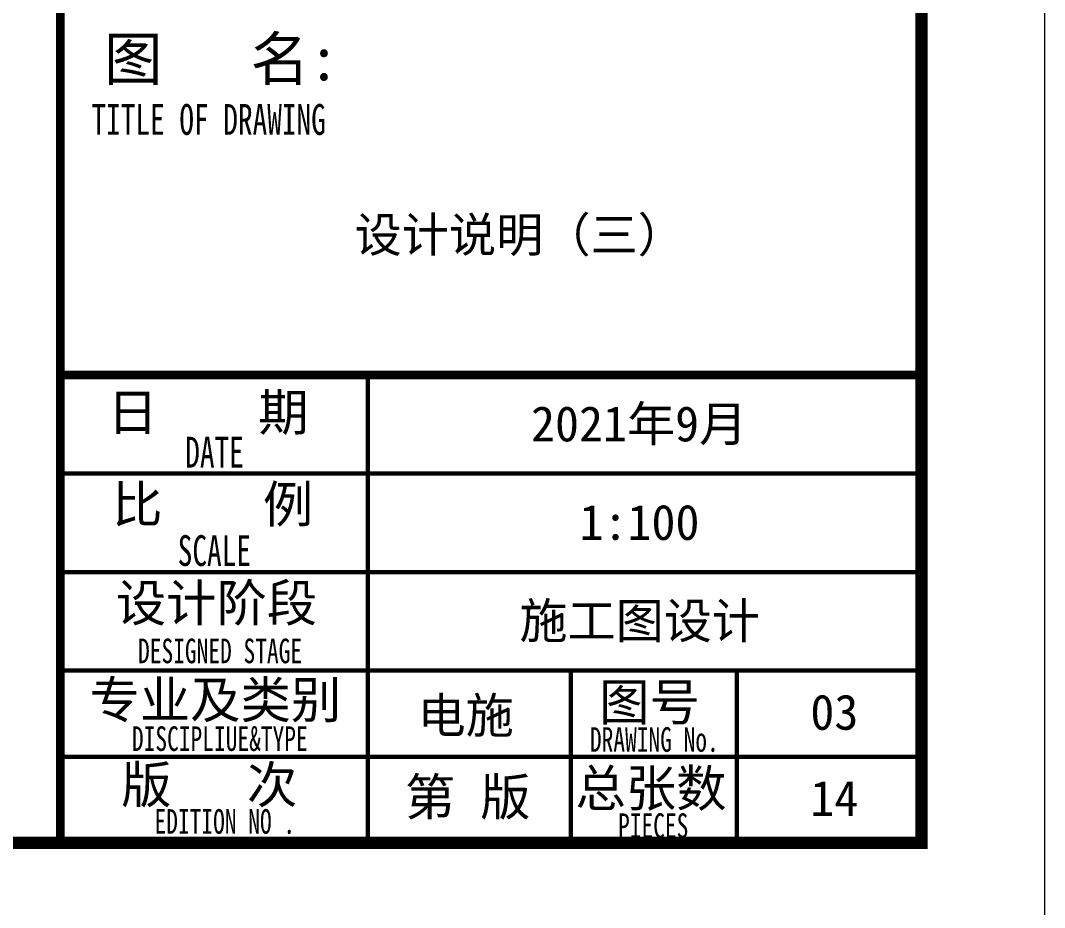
# Model space of a CAD drawing. Extents: x 3774419 to 4775970, y -926964 to 2266.
# Drawn here: x 3974294 to 3982617, y -629489 to -622282 of the extents above; entities that cross this region are included whole.
import ezdxf

# ---------------------------------------------------------------- set-up
doc = ezdxf.new("R2010")
doc.units = 0
doc.header["$LTSCALE"] = 1000
doc.header["$MEASUREMENT"] = 0
doc.layers.add('!!电气', color=1, linetype='CONTINUOUS')
doc.layers.add('图签文字', color=4, linetype='CONTINUOUS')
for name, color, linetype, lineweight in [('可改文字', 6, 'CONTINUOUS', 18), ('图框', 147, 'CONTINUOUS', 20), ('图签', 147, 'CONTINUOUS', 18)]:
    doc.layers.add(name, color=color, linetype=linetype, lineweight=lineweight)
doc.styles.add('宋体', font='', dxfattribs={"height": 4})
doc.styles.add('建筑图签-1', font='simhei.ttf', dxfattribs={"width": 0.7})
doc.styles.get('宋体').set_extended_font_data('SimSun')

# ---------------------------------------------------------------- blocks, each defined once
blk = doc.blocks.new('A$C7E752094')
at = {"layer": '图框'}
for points, const_width in [([(0, -2200.3), (0, 37799.7)], 70), ([(0, 1600), (7000, 1600)], 70), ([(2500, -800), (2500, 1600)], 35), ([(0, 800), (7000, 800)], 35), ([(0, 0), (7000, 0)], 35), ([(0, -800), (7000, -800)], 35), ([(0, -800), (6500, -800)], 35), ([(2500, -2200), (2500, -800)], 35), ([(4150, -2200), (4150, -800)], 35), ([(4150, -2200), (4150, -800)], 35), ([(4150, -2200), (4150, -800)], 35), ([(5500, -2200.3), (5500, -800.3)], 35), ([(0, -1500), (4150, -1500)], 35), ([(4150, -1500.3), (7000, -1500.3)], 35)]:
    blk.add_lwpolyline(points, dxfattribs=dict(at, const_width=const_width))
at = {"layer": '图签', "color": 154, "style": '宋体'}
for s, p in [('2021年9月', (3826.4, 1061.4)), ('1:100', (4220.3, 261.4)), ('施工图设计', (3732.3, -538.6)), ('电施', (2904.2, -1307.5)), ('14', (6096.6, -1981.3))]:
    blk.add_text(s, height=286.68, dxfattribs=at).set_placement(p)
at = {"layer": '图签文字', "color": 7, "style": '建筑图签-1'}
for s, height, p in [('图   名:', 350, (355.3, 3994.8)), ('日    期', 300, (383.9, 1148.5)), ('比    例', 300, (422.2, 401.3)), ('设计阶段', 300, (451.9, -400.6)), ('专业及类别', 300, (238, -1187.2)), ('图号', 300, (4380.9, -1205.9)), ('版   次 ', 300, (496, -1877.4)), ('总张数', 300, (4187.8, -1905.9)), ('第 版', 300, (2800.8, -1977))]:
    blk.add_text(s, height=height, dxfattribs=at).set_placement(p)
at = {"layer": '图签文字', "style": '建筑图签-1', "width": 0.7}
for s, height, p in [('TITLE OF DRAWING', 250, (254, 3552.2)), ('DATE', 250, (1016.5, 848.9)), ('SCALE', 250, (955.2, 49.6)), ('DESIGNED STAGE', 200, (632.6, -740.5)), ('DISCIPLIUE&TYPE', 200, (582.9, -1453.2)), ('DRAWING No.', 200, (4305, -1460.4)), ('EDITION NO .', 200, (766.5, -2126.2)), ('PIECES', 200, (4533.8, -2160.4))]:
    blk.add_text(s, height=height, dxfattribs=at).set_placement(p)

msp = doc.modelspace()

# ---------------------------------------------------------------- linework, layer by layer
at = {"layer": '图框'}
msp.add_lwpolyline([(3923217.2, -588009.7), (3982617, -588009.7), (3982617, -629963.9), (3923217.2, -629963.9)], close=True, dxfattribs=at)
at = {"layer": '图框', "const_width": 100}
msp.add_lwpolyline([(3925717.2, -628963.9), (3981617.2, -628963.9), (3981617.2, -588963.9), (3925717.2, -588963.9)], close=True, dxfattribs=at)

# ---------------------------------------------------------------- block references
at = {"layer": '!!电气'}
msp.add_blockref('A$C7E752094', (3974617.2, -626763.6), dxfattribs=at)

# ---------------------------------------------------------------- texts
at = {"layer": '可改文字', "color": 1, "style": '宋体'}
msp.add_text('设计说明（三）', height=281.28, dxfattribs=at).set_placement((3977008.9, -624163.4))
at = {"layer": '图签', "color": 1, "style": '宋体'}
msp.add_text('03', height=286.68, dxfattribs=at).set_placement((3980713.7, -628044.9))

doc.saveas('drawing.dxf')
